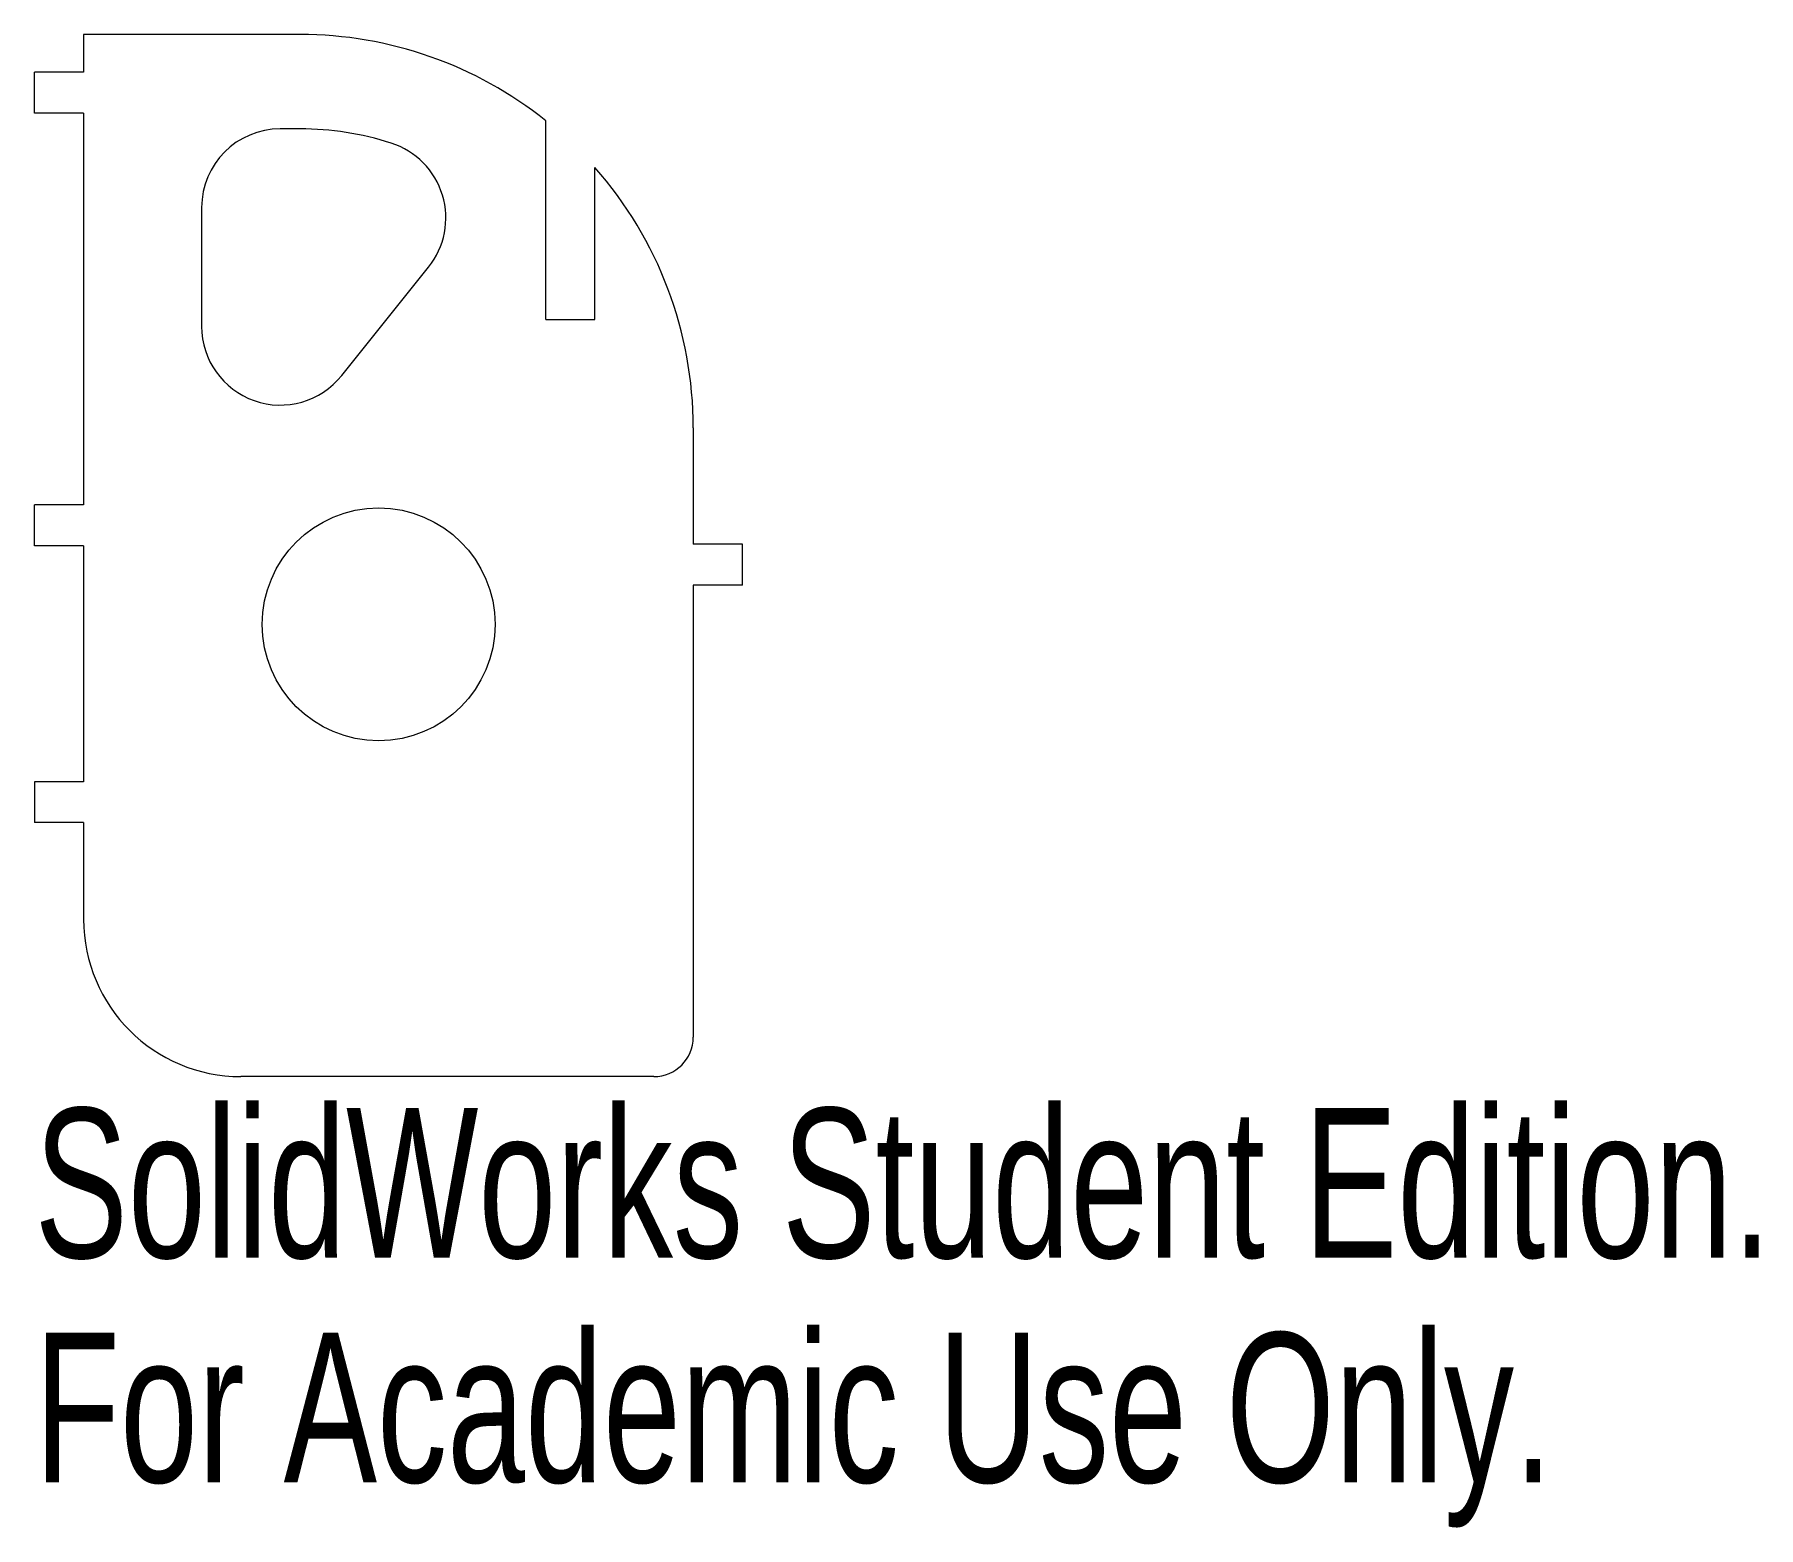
# Model space of a CAD drawing. Header units: inches. Extents: x -0.44 to 1.75, y -1.15 to 0.75.
import ezdxf

# ---------------------------------------------------------------- set-up
doc = ezdxf.new("R2010")
doc.units = ezdxf.units.IN
doc.header["$MEASUREMENT"] = 0
doc.styles.add('SLDTEXTSTYLE0', font='TXT', dxfattribs={"width": 0.7})

msp = doc.modelspace()

# ---------------------------------------------------------------- linework, layer by layer
at = {"color": 7, "linetype": 'Continuous', "lineweight": 15}
for p, q in [((-0.375, 0.75), (-0.375, 0.702)), ((-0.1, 0.75), (-0.375, 0.75)), ((-0.375, 0.702), (-0.4375, 0.702)), ((-0.4375, 0.65), (-0.4375, 0.702)), ((-0.375, 0.65), (-0.4375, 0.65)), ((-0.375, 0.65), (-0.375, 0.152)), ((0.2125, 0.3875), (0.2125, 0.6403)), ((-0.1, 0.63), (-0.125, 0.63)), ((0.275, 0.3875), (0.275, 0.5807)), ((-0.225, 0.53), (-0.225, 0.3788)), ((-0.0469, 0.3163), (0.0635, 0.4542)), ((0.2125, 0.3875), (0.275, 0.3875)), ((0.4, 0.25), (0.4, 0.102)), ((-0.375, 0.152), (-0.4375, 0.152)), ((-0.4375, 0.1), (-0.4375, 0.152)), ((-0.375, 0.1), (-0.4375, 0.1)), ((-0.375, 0.1), (-0.375, -0.2)), ((0.4625, 0.102), (0.4, 0.102)), ((0.4625, 0.05), (0.4625, 0.102)), ((0.4, 0.05), (0.4, -0.525)), ((0.4625, 0.05), (0.4, 0.05)), ((-0.375, -0.2), (-0.4375, -0.2)), ((-0.4375, -0.2), (-0.4375, -0.252)), ((-0.375, -0.252), (-0.4375, -0.252)), ((-0.375, -0.252), (-0.375, -0.375)), ((0.35, -0.575), (-0.175, -0.575))]:
    msp.add_line(p, q, dxfattribs=at)
msp.add_circle((0, 0), 0.148, dxfattribs=at)
for centre, radius, start, end in [((-0.1, 0.25), 0.5, 51.3178, 90), ((-0.125, 0.53), 0.1, 90, 180), ((-0.1, 0.25), 0.38, 72.2426, 90), ((-0.0146, 0.5167), 0.1, 321.3178, 72.2426), ((-0.1, 0.25), 0.5, 0, 41.4096), ((-0.125, 0.3788), 0.1, 180, 321.3178), ((-0.175, -0.375), 0.2, 180, 270), ((0.35, -0.525), 0.05, 270, 0)]:
    msp.add_arc(centre, radius, start, end, dxfattribs=at)

# ---------------------------------------------------------------- texts
at = {"color": 7, "linetype": 'Continuous', "char_height": 0.1903, "attachment_point": 1, "style": 'SLDTEXTSTYLE0'}
for s, insert in [('SolidWorks Student Edition.', (-0.4375, -0.6151)), ('For Academic Use Only.', (-0.4375, -0.9006))]:
    msp.add_mtext(s, dxfattribs=dict(at, insert=insert))

doc.saveas('drawing.dxf')
